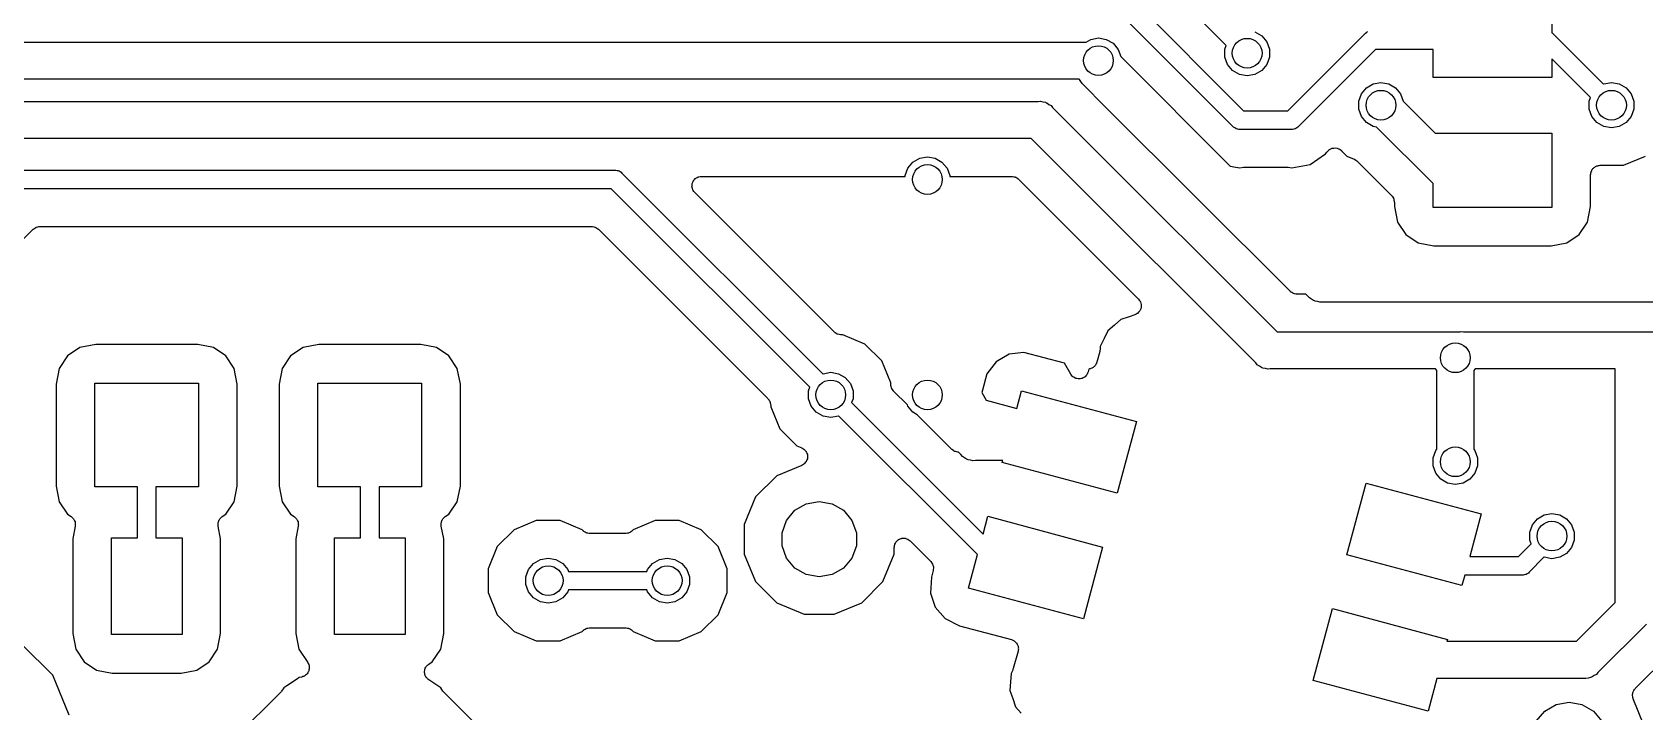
# Model space of a CAD drawing. Extents: x 61 to 194, y -153 to -61.
# Drawn here: x 142.96 to 164.65, y -129.67 to -120.52 of the extents above; entities that cross this region are included whole.
import ezdxf

# ---------------------------------------------------------------- set-up
doc = ezdxf.new("R2010")
doc.units = 0
doc.header["$MEASUREMENT"] = 0
doc.layers.add('BLACK', color=7, linetype='CONTINUOUS')

msp = doc.modelspace()

# ---------------------------------------------------------------- linework, layer by layer
at = {"layer": 'BLACK', "linetype": 'CONTINUOUS'}
for p, q in [((159.019, -120.696), (158.148, -119.825)), ((157.792, -120.115), (159.252, -121.575)), ((163.4, -120.125), (163.4, -120.524)), ((159.108, -121.785), (157.648, -120.325)), ((159.404, -120.514), (159.496, -120.567)), ((159.496, -120.567), (159.564, -120.648)), ((159.848, -121.575), (160.883, -120.54)), ((160.883, -120.54), (160.893, -120.528)), ((160.893, -120.528), (160.908, -120.519)), ((160.908, -120.519), (160.921, -120.51)), ((163.4, -120.524), (163.407, -120.528)), ((163.407, -120.528), (163.417, -120.54)), ((163.417, -120.54), (164.092, -121.216)), ((135.539, -120.65), (157.133, -120.65)), ((157.133, -120.65), (157.196, -120.614)), ((157.196, -120.614), (157.3, -120.595)), ((157.3, -120.595), (157.404, -120.614)), ((157.404, -120.614), (157.496, -120.667)), ((157.496, -120.667), (157.564, -120.748)), ((157.564, -120.748), (157.6, -120.846)), ((159, -120.747), (159.019, -120.696)), ((159, -120.853), (159, -120.747)), ((159.564, -120.648), (159.6, -120.747)), ((159.6, -120.747), (159.6, -120.853)), ((161.027, -120.75), (159.992, -121.785)), ((161.8, -120.75), (161.027, -120.75)), ((161.8, -121.125), (161.8, -120.75)), ((157.6, -120.846), (159.074, -122.32)), ((159.036, -120.952), (159, -120.853)), ((159.104, -121.033), (159.036, -120.952)), ((159.564, -120.952), (159.496, -121.033)), ((159.6, -120.853), (159.564, -120.952)), ((163.919, -121.396), (163.4, -120.877)), ((163.4, -120.877), (163.4, -121.125)), ((157.041, -121.15), (132.967, -121.15)), ((157.046, -121.154), (157.041, -121.15)), ((157.082, -121.206), (157.046, -121.154)), ((157.09, -121.215), (157.082, -121.206)), ((157.098, -121.226), (157.09, -121.215)), ((157.383, -121.511), (157.098, -121.226)), ((159.196, -121.086), (159.104, -121.033)), ((159.3, -121.105), (159.196, -121.086)), ((159.404, -121.086), (159.3, -121.105)), ((159.496, -121.033), (159.404, -121.086)), ((160.904, -121.267), (160.996, -121.214)), ((160.996, -121.214), (161.1, -121.195)), ((161.1, -121.195), (161.204, -121.214)), ((161.204, -121.214), (161.296, -121.267)), ((163.4, -121.125), (161.8, -121.125)), ((164.092, -121.216), (164.096, -121.214)), ((164.096, -121.214), (164.2, -121.195)), ((164.2, -121.195), (164.304, -121.214)), ((164.304, -121.214), (164.396, -121.267)), ((160.8, -121.447), (160.836, -121.348)), ((160.836, -121.348), (160.904, -121.267)), ((161.296, -121.267), (161.364, -121.348)), ((161.364, -121.348), (161.4, -121.446)), ((163.9, -121.447), (163.919, -121.396)), ((164.396, -121.267), (164.464, -121.348)), ((164.464, -121.348), (164.5, -121.447)), ((140.633, -121.45), (156.489, -121.45)), ((156.489, -121.45), (156.522, -121.447)), ((156.522, -121.447), (156.554, -121.456)), ((156.554, -121.456), (156.587, -121.461)), ((156.587, -121.461), (156.596, -121.467)), ((156.596, -121.467), (156.607, -121.47)), ((156.607, -121.47), (156.634, -121.489)), ((156.634, -121.489), (156.663, -121.506)), ((156.663, -121.506), (156.684, -121.531)), ((156.684, -121.531), (157.1, -121.947)), ((159.877, -124.005), (157.383, -121.511)), ((157.383, -121.511), (157.383, -121.511)), ((159.252, -121.575), (159.848, -121.575)), ((160.8, -121.553), (160.8, -121.447)), ((160.836, -121.652), (160.8, -121.553)), ((160.904, -121.733), (160.836, -121.652)), ((161.4, -121.446), (161.829, -121.875)), ((163.9, -121.553), (163.9, -121.447)), ((163.936, -121.652), (163.9, -121.553)), ((164.004, -121.733), (163.936, -121.652)), ((164.464, -121.652), (164.396, -121.733)), ((164.5, -121.553), (164.464, -121.652)), ((164.5, -121.447), (164.5, -121.553)), ((159.118, -121.797), (159.108, -121.785)), ((159.133, -121.806), (159.118, -121.797)), ((159.146, -121.815), (159.133, -121.806)), ((159.152, -121.816), (159.146, -121.815)), ((159.157, -121.819), (159.152, -121.816)), ((159.173, -121.822), (159.157, -121.819)), ((159.189, -121.826), (159.173, -121.822)), ((159.205, -121.825), (159.189, -121.826)), ((159.895, -121.825), (159.205, -121.825)), ((159.911, -121.826), (159.895, -121.825)), ((159.927, -121.822), (159.911, -121.826)), ((159.943, -121.819), (159.927, -121.822)), ((159.948, -121.816), (159.943, -121.819)), ((159.954, -121.815), (159.948, -121.816)), ((159.967, -121.806), (159.954, -121.815)), ((159.982, -121.797), (159.967, -121.806)), ((159.992, -121.785), (159.982, -121.797)), ((160.996, -121.786), (160.904, -121.733)), ((161.041, -121.794), (160.996, -121.786)), ((161.791, -122.544), (161.041, -121.794)), ((161.829, -121.875), (163.4, -121.875)), ((163.4, -121.875), (163.4, -122.875)), ((164.096, -121.786), (164.004, -121.733)), ((164.2, -121.805), (164.096, -121.786)), ((164.304, -121.786), (164.2, -121.805)), ((164.396, -121.733), (164.304, -121.786)), ((156.396, -121.95), (141.204, -121.95)), ((156.747, -122.3), (156.396, -121.95)), ((157.1, -121.947), (157.1, -121.947)), ((157.1, -121.947), (159.704, -124.55)), ((160.406, -122.097), (160.425, -122.089)), ((160.425, -122.089), (160.444, -122.079)), ((160.444, -122.079), (160.445, -122.079)), ((160.445, -122.079), (160.446, -122.079)), ((160.446, -122.079), (160.467, -122.077)), ((160.467, -122.077), (160.487, -122.075)), ((160.487, -122.075), (160.489, -122.075)), ((160.489, -122.075), (160.49, -122.075)), ((160.49, -122.075), (160.51, -122.08)), ((160.51, -122.08), (160.53, -122.085)), ((160.53, -122.085), (160.531, -122.086)), ((160.531, -122.086), (160.533, -122.086)), ((160.533, -122.086), (160.55, -122.098)), ((154.736, -122.348), (154.804, -122.267)), ((154.804, -122.267), (154.896, -122.214)), ((154.896, -122.214), (155, -122.195)), ((155, -122.195), (155.104, -122.214)), ((155.104, -122.214), (155.196, -122.267)), ((155.196, -122.267), (155.264, -122.348)), ((159.416, -124.969), (156.747, -122.3)), ((156.747, -122.3), (156.747, -122.3)), ((159.95, -122.335), (160.147, -122.296)), ((160.147, -122.296), (160.356, -122.156)), ((160.356, -122.156), (160.373, -122.131)), ((160.373, -122.131), (160.374, -122.13)), ((160.374, -122.13), (160.375, -122.128)), ((160.375, -122.128), (160.39, -122.114)), ((160.39, -122.114), (160.404, -122.099)), ((160.404, -122.099), (160.405, -122.098)), ((160.405, -122.098), (160.406, -122.097)), ((160.55, -122.098), (160.567, -122.11)), ((160.567, -122.11), (160.568, -122.111)), ((160.568, -122.111), (160.569, -122.112)), ((160.569, -122.112), (160.642, -122.185)), ((160.642, -122.185), (160.74, -122.225)), ((160.74, -122.225), (160.742, -122.227)), ((160.742, -122.227), (160.745, -122.228)), ((160.745, -122.228), (160.761, -122.239)), ((160.761, -122.239), (160.777, -122.249)), ((160.777, -122.249), (160.779, -122.251)), ((160.779, -122.251), (160.781, -122.253)), ((160.781, -122.253), (161.242, -122.714)), ((164.015, -122.314), (164.025, -122.31)), ((164.025, -122.31), (164.036, -122.31)), ((164.036, -122.31), (164.047, -122.308)), ((164.047, -122.308), (164.361, -122.308)), ((164.361, -122.308), (164.658, -122.185)), ((142.505, -122.375), (150.795, -122.375)), ((150.795, -122.375), (150.811, -122.374)), ((150.811, -122.374), (150.827, -122.378)), ((150.827, -122.378), (150.843, -122.381)), ((150.843, -122.381), (150.848, -122.384)), ((150.848, -122.384), (150.854, -122.385)), ((150.854, -122.385), (150.867, -122.394)), ((150.867, -122.394), (150.882, -122.403)), ((150.882, -122.403), (150.892, -122.415)), ((150.892, -122.415), (153.592, -125.116)), ((151.844, -122.537), (151.85, -122.521)), ((151.85, -122.521), (151.853, -122.517)), ((151.853, -122.517), (151.856, -122.512)), ((151.856, -122.512), (151.868, -122.5)), ((151.868, -122.5), (151.878, -122.488)), ((151.878, -122.488), (151.883, -122.485)), ((151.883, -122.485), (151.887, -122.481)), ((151.887, -122.481), (151.902, -122.474)), ((151.902, -122.474), (151.916, -122.466)), ((151.916, -122.466), (151.922, -122.465)), ((151.922, -122.465), (151.927, -122.462)), ((151.927, -122.462), (151.943, -122.461)), ((151.943, -122.461), (151.96, -122.458)), ((151.96, -122.458), (154.7, -122.458)), ((154.7, -122.447), (154.736, -122.348)), ((154.7, -122.458), (154.7, -122.447)), ((155.264, -122.348), (155.3, -122.447)), ((155.3, -122.447), (155.3, -122.458)), ((155.3, -122.458), (156.133, -122.458)), ((156.133, -122.458), (156.139, -122.459)), ((156.139, -122.459), (156.144, -122.458)), ((156.144, -122.458), (156.161, -122.463)), ((156.161, -122.463), (156.177, -122.466)), ((156.177, -122.466), (156.182, -122.468)), ((156.182, -122.468), (156.187, -122.47)), ((156.187, -122.47), (156.201, -122.479)), ((156.201, -122.479), (156.215, -122.488)), ((156.215, -122.488), (156.219, -122.492)), ((156.219, -122.492), (156.223, -122.495)), ((156.223, -122.495), (156.311, -122.583)), ((159.074, -122.32), (159.15, -122.335)), ((159.15, -122.335), (159.15, -122.335)), ((159.15, -122.335), (159.2, -122.345)), ((159.2, -122.345), (159.25, -122.335)), ((159.25, -122.335), (159.263, -122.335)), ((159.263, -122.335), (159.275, -122.333)), ((159.275, -122.333), (159.825, -122.333)), ((159.825, -122.333), (159.837, -122.335)), ((159.837, -122.335), (159.85, -122.335)), ((159.85, -122.335), (159.9, -122.345)), ((159.9, -122.345), (159.95, -122.335)), ((159.95, -122.335), (159.95, -122.335)), ((163.92, -122.435), (163.922, -122.424)), ((163.92, -122.862), (163.92, -122.435)), ((163.922, -122.413), (163.926, -122.403)), ((163.922, -122.424), (163.922, -122.413)), ((163.926, -122.403), (163.928, -122.392)), ((163.928, -122.392), (163.934, -122.382)), ((163.934, -122.382), (163.937, -122.371)), ((163.937, -122.371), (163.945, -122.363)), ((163.945, -122.363), (163.95, -122.353)), ((163.95, -122.353), (163.959, -122.346)), ((163.959, -122.346), (163.966, -122.338)), ((163.966, -122.338), (163.975, -122.332)), ((163.975, -122.332), (163.984, -122.325)), ((163.984, -122.325), (163.994, -122.321)), ((163.994, -122.321), (164.004, -122.316)), ((164.004, -122.316), (164.015, -122.314)), ((150.748, -122.625), (142.592, -122.625)), ((153.419, -125.296), (150.748, -122.625)), ((151.833, -122.596), (151.835, -122.58)), ((151.835, -122.601), (151.833, -122.596)), ((151.835, -122.563), (151.837, -122.558)), ((151.835, -122.58), (151.835, -122.563)), ((151.835, -122.607), (151.835, -122.601)), ((151.84, -122.623), (151.835, -122.607)), ((151.837, -122.552), (151.844, -122.537)), ((151.837, -122.558), (151.837, -122.552)), ((151.845, -122.639), (151.84, -122.623)), ((151.848, -122.643), (151.845, -122.639)), ((151.85, -122.648), (151.848, -122.643)), ((151.86, -122.661), (151.85, -122.648)), ((151.87, -122.675), (151.86, -122.661)), ((153.75, -124.555), (151.87, -122.675)), ((156.311, -122.583), (156.311, -122.583)), ((156.311, -122.583), (157.839, -124.111)), ((161.242, -122.714), (161.246, -122.719)), ((161.246, -122.719), (161.25, -122.723)), ((161.25, -122.723), (161.258, -122.737)), ((161.258, -122.737), (161.268, -122.75)), ((161.8, -122.555), (161.791, -122.544)), ((161.8, -122.875), (161.8, -122.555)), ((161.268, -122.75), (161.269, -122.756)), ((161.269, -122.756), (161.272, -122.761)), ((161.272, -122.761), (161.275, -122.777)), ((161.275, -122.777), (161.279, -122.793)), ((161.279, -122.793), (161.279, -122.799)), ((161.279, -122.799), (161.28, -122.804)), ((161.28, -122.804), (161.28, -122.862)), ((161.28, -122.862), (161.321, -123.073)), ((163.4, -122.875), (161.8, -122.875)), ((163.879, -123.073), (163.92, -122.862)), ((142.758, -123.385), (142.972, -123.17)), ((142.972, -123.17), (142.977, -123.167)), ((142.977, -123.167), (142.981, -123.163)), ((142.981, -123.163), (142.995, -123.154)), ((142.995, -123.154), (143.009, -123.145)), ((143.009, -123.145), (143.014, -123.143)), ((143.014, -123.143), (143.019, -123.141)), ((143.019, -123.141), (143.035, -123.138)), ((143.035, -123.138), (143.051, -123.133)), ((143.051, -123.133), (143.057, -123.134)), ((143.057, -123.134), (143.062, -123.133)), ((143.062, -123.133), (150.485, -123.133)), ((150.485, -123.133), (150.491, -123.134)), ((150.491, -123.134), (150.496, -123.133)), ((150.496, -123.133), (150.512, -123.138)), ((150.512, -123.138), (150.529, -123.141)), ((150.529, -123.141), (150.533, -123.143)), ((150.533, -123.143), (150.539, -123.145)), ((150.539, -123.145), (150.552, -123.154)), ((150.552, -123.154), (150.567, -123.163)), ((150.567, -123.163), (150.57, -123.167)), ((150.57, -123.167), (150.575, -123.17)), ((150.575, -123.17), (152.855, -125.45)), ((161.321, -123.073), (161.434, -123.241)), ((163.766, -123.241), (163.879, -123.073)), ((161.434, -123.241), (161.602, -123.354)), ((161.602, -123.354), (161.813, -123.395)), ((161.813, -123.395), (163.387, -123.395)), ((163.387, -123.395), (163.598, -123.354)), ((163.598, -123.354), (163.766, -123.241)), ((159.881, -124.008), (159.877, -124.005)), ((159.885, -124.012), (159.881, -124.008)), ((159.899, -124.021), (159.885, -124.012)), ((159.913, -124.03), (159.899, -124.021)), ((159.918, -124.032), (159.913, -124.03)), ((159.923, -124.034), (159.918, -124.032)), ((159.939, -124.037), (159.923, -124.034)), ((159.956, -124.042), (159.939, -124.037)), ((159.961, -124.041), (159.956, -124.042)), ((159.967, -124.042), (159.961, -124.041)), ((160.088, -124.042), (159.967, -124.042)), ((160.116, -124.069), (160.088, -124.042)), ((157.839, -124.111), (157.849, -124.126)), ((157.849, -124.126), (157.861, -124.14)), ((157.865, -124.25), (157.858, -124.267)), ((157.861, -124.14), (157.862, -124.144)), ((157.862, -124.144), (157.865, -124.147)), ((157.865, -124.147), (157.869, -124.165)), ((157.872, -124.234), (157.865, -124.25)), ((157.869, -124.165), (157.875, -124.181)), ((157.873, -124.23), (157.872, -124.234)), ((157.874, -124.225), (157.873, -124.23)), ((157.876, -124.19), (157.874, -124.208)), ((157.874, -124.208), (157.874, -124.225)), ((157.875, -124.181), (157.875, -124.186)), ((157.875, -124.186), (157.876, -124.19)), ((160.137, -124.094), (160.116, -124.069)), ((160.166, -124.111), (160.137, -124.094)), ((160.193, -124.13), (160.166, -124.111)), ((160.204, -124.133), (160.193, -124.13)), ((160.213, -124.139), (160.204, -124.133)), ((160.246, -124.144), (160.213, -124.139)), ((160.278, -124.153), (160.246, -124.144)), ((160.311, -124.15), (160.278, -124.153)), ((172.389, -124.15), (160.311, -124.15)), ((157.516, -124.462), (157.428, -124.538)), ((157.603, -124.385), (157.516, -124.461)), ((157.516, -124.461), (157.516, -124.461)), ((157.516, -124.461), (157.516, -124.462)), ((157.713, -124.348), (157.603, -124.385)), ((157.714, -124.348), (157.713, -124.348)), ((157.713, -124.348), (157.713, -124.348)), ((157.791, -124.321), (157.714, -124.348)), ((157.806, -124.313), (157.791, -124.321)), ((157.822, -124.305), (157.806, -124.313)), ((157.825, -124.302), (157.822, -124.305)), ((157.829, -124.3), (157.825, -124.302)), ((157.841, -124.286), (157.829, -124.3)), ((157.853, -124.274), (157.841, -124.286)), ((157.855, -124.27), (157.853, -124.274)), ((157.858, -124.267), (157.855, -124.27)), ((153.755, -124.558), (153.75, -124.555)), ((153.758, -124.562), (153.755, -124.558)), ((153.773, -124.571), (153.758, -124.562)), ((153.786, -124.58), (153.773, -124.571)), ((153.792, -124.582), (153.786, -124.58)), ((153.796, -124.584), (153.792, -124.582)), ((153.813, -124.587), (153.796, -124.584)), ((153.829, -124.592), (153.813, -124.587)), ((153.834, -124.591), (153.829, -124.592)), ((153.84, -124.592), (153.834, -124.591)), ((153.861, -124.592), (153.84, -124.592)), ((154.158, -124.715), (153.861, -124.592)), ((157.377, -124.642), (157.348, -124.701)), ((157.378, -124.641), (157.377, -124.642)), ((157.377, -124.642), (157.377, -124.642)), ((157.428, -124.538), (157.378, -124.641)), ((159.704, -124.55), (162.167, -124.55)), ((162.167, -124.55), (162.178, -124.547)), ((162.178, -124.547), (162.211, -124.55)), ((162.211, -124.55), (172.189, -124.55)), ((143.435, -124.875), (143.323, -125.043)), ((143.603, -124.763), (143.435, -124.875)), ((143.814, -124.721), (143.603, -124.763)), ((145.186, -124.721), (143.814, -124.721)), ((145.397, -124.763), (145.186, -124.721)), ((145.565, -124.875), (145.397, -124.763)), ((145.677, -125.043), (145.565, -124.875)), ((146.435, -124.875), (146.323, -125.043)), ((146.603, -124.763), (146.435, -124.875)), ((146.814, -124.721), (146.603, -124.763)), ((148.186, -124.721), (146.814, -124.721)), ((148.397, -124.763), (148.186, -124.721)), ((148.565, -124.875), (148.397, -124.763)), ((148.677, -125.043), (148.565, -124.875)), ((154.385, -124.942), (154.158, -124.715)), ((156.098, -124.853), (155.923, -124.954)), ((156.299, -124.827), (156.098, -124.853)), ((156.842, -124.972), (156.299, -124.827)), ((157.318, -124.817), (157.28, -124.959)), ((157.32, -124.804), (157.318, -124.817)), ((157.323, -124.791), (157.32, -124.804)), ((157.325, -124.748), (157.323, -124.791)), ((157.347, -124.704), (157.325, -124.748)), ((157.348, -124.701), (157.347, -124.704)), ((143.323, -125.043), (143.281, -125.254)), ((145.719, -125.254), (145.677, -125.043)), ((146.323, -125.043), (146.281, -125.254)), ((148.719, -125.254), (148.677, -125.043)), ((153.592, -125.116), (153.596, -125.114)), ((153.596, -125.114), (153.7, -125.095)), ((153.7, -125.095), (153.804, -125.114)), ((153.804, -125.114), (153.896, -125.167)), ((154.508, -125.239), (154.385, -124.942)), ((155.8, -125.115), (155.742, -125.334)), ((155.923, -124.954), (155.8, -125.115)), ((156.928, -125.121), (156.842, -124.972)), ((156.939, -125.134), (156.928, -125.121)), ((157.142, -125.131), (157.131, -125.142)), ((157.145, -125.126), (157.142, -125.131)), ((157.148, -125.121), (157.145, -125.126)), ((157.154, -125.106), (157.148, -125.121)), ((157.161, -125.091), (157.154, -125.106)), ((157.172, -125.051), (157.161, -125.091)), ((157.179, -125.049), (157.172, -125.051)), ((157.189, -125.048), (157.179, -125.049)), ((157.2, -125.043), (157.189, -125.048)), ((157.211, -125.04), (157.2, -125.043)), ((157.22, -125.034), (157.211, -125.04)), ((157.23, -125.03), (157.22, -125.034)), ((157.238, -125.022), (157.23, -125.03)), ((157.247, -125.015), (157.238, -125.022)), ((157.253, -125.006), (157.247, -125.015)), ((157.261, -124.999), (157.253, -125.006)), ((157.266, -124.988), (157.261, -124.999)), ((157.272, -124.979), (157.266, -124.988)), ((157.275, -124.969), (157.272, -124.979)), ((157.28, -124.959), (157.275, -124.969)), ((159.437, -124.994), (159.416, -124.969)), ((159.466, -125.011), (159.437, -124.994)), ((159.493, -125.03), (159.466, -125.011)), ((159.504, -125.033), (159.493, -125.03)), ((159.513, -125.039), (159.504, -125.033)), ((159.546, -125.044), (159.513, -125.039)), ((159.578, -125.053), (159.546, -125.044)), ((159.611, -125.05), (159.578, -125.053)), ((161.835, -125.05), (159.611, -125.05)), ((161.836, -125.052), (161.835, -125.05)), ((161.85, -125.069), (161.836, -125.052)), ((161.85, -126.131), (161.85, -125.069)), ((162.364, -125.052), (162.35, -125.069)), ((162.35, -125.069), (162.35, -126.131)), ((162.365, -125.05), (162.364, -125.052)), ((164.25, -125.05), (162.365, -125.05)), ((164.25, -128.196), (164.25, -125.05)), ((143.281, -125.254), (143.281, -126.626)), ((143.802, -126.638), (143.802, -125.241)), ((143.802, -125.241), (145.198, -125.241)), ((145.198, -125.241), (145.198, -126.638)), ((145.719, -126.626), (145.719, -125.254)), ((146.281, -125.254), (146.281, -126.626)), ((146.802, -126.638), (146.802, -125.241)), ((146.802, -125.241), (148.198, -125.241)), ((148.198, -125.241), (148.198, -126.638)), ((148.719, -126.626), (148.719, -125.254)), ((153.4, -125.347), (153.419, -125.296)), ((153.4, -125.453), (153.4, -125.347)), ((153.896, -125.167), (153.964, -125.248)), ((153.964, -125.248), (154, -125.347)), ((154, -125.347), (154, -125.453)), ((154.508, -125.26), (154.508, -125.239)), ((154.509, -125.266), (154.508, -125.26)), ((154.508, -125.271), (154.509, -125.266)), ((154.513, -125.287), (154.508, -125.271)), ((154.516, -125.304), (154.513, -125.287)), ((154.518, -125.308), (154.516, -125.304)), ((154.52, -125.314), (154.518, -125.308)), ((154.529, -125.327), (154.52, -125.314)), ((154.538, -125.342), (154.529, -125.327)), ((154.542, -125.345), (154.538, -125.342)), ((154.545, -125.35), (154.542, -125.345)), ((155.742, -125.334), (155.732, -125.368)), ((156.201, -125.581), (156.265, -125.344)), ((156.265, -125.344), (157.81, -125.758)), ((156.948, -125.148), (156.939, -125.134)), ((156.953, -125.151), (156.948, -125.148)), ((156.957, -125.155), (156.953, -125.151)), ((156.971, -125.163), (156.957, -125.155)), ((156.985, -125.173), (156.971, -125.163)), ((156.99, -125.174), (156.985, -125.173)), ((156.995, -125.177), (156.99, -125.174)), ((157.011, -125.18), (156.995, -125.177)), ((157.027, -125.184), (157.011, -125.18)), ((157.033, -125.184), (157.027, -125.184)), ((157.038, -125.185), (157.033, -125.184)), ((157.055, -125.182), (157.038, -125.185)), ((157.071, -125.18), (157.055, -125.182)), ((157.076, -125.178), (157.071, -125.18)), ((157.082, -125.177), (157.076, -125.178)), ((157.096, -125.169), (157.082, -125.177)), ((157.111, -125.162), (157.096, -125.169)), ((157.115, -125.158), (157.111, -125.162)), ((157.12, -125.155), (157.115, -125.158)), ((157.131, -125.142), (157.12, -125.155)), ((152.855, -125.45), (152.858, -125.455)), ((152.858, -125.455), (152.862, -125.458)), ((152.862, -125.458), (152.871, -125.473)), ((152.871, -125.473), (152.88, -125.486)), ((152.88, -125.486), (152.882, -125.492)), ((152.882, -125.492), (152.884, -125.496)), ((152.884, -125.496), (152.887, -125.513)), ((152.887, -125.513), (152.892, -125.529)), ((152.892, -125.529), (152.891, -125.534)), ((152.891, -125.534), (152.892, -125.54)), ((152.892, -125.54), (152.892, -125.561)), ((152.892, -125.561), (153.015, -125.858)), ((153.436, -125.552), (153.4, -125.453)), ((153.504, -125.633), (153.436, -125.552)), ((154, -125.453), (153.981, -125.504)), ((153.981, -125.504), (155.748, -127.272)), ((154.73, -125.535), (154.545, -125.35)), ((154.736, -125.552), (154.73, -125.535)), ((154.804, -125.633), (154.736, -125.552)), ((155.732, -125.368), (155.792, -125.472)), ((155.792, -125.472), (156.201, -125.581)), ((153.596, -125.686), (153.504, -125.633)), ((153.7, -125.705), (153.596, -125.686)), ((153.804, -125.686), (153.7, -125.705)), ((153.808, -125.684), (153.804, -125.686)), ((155.674, -127.55), (153.808, -125.684)), ((154.862, -125.667), (154.804, -125.633)), ((155.33, -126.135), (154.862, -125.667)), ((157.81, -125.758), (157.552, -126.724)), ((153.015, -125.858), (153.242, -126.085)), ((153.242, -126.085), (153.311, -126.113)), ((153.311, -126.113), (153.325, -126.122)), ((153.325, -126.122), (153.339, -126.13)), ((153.339, -126.13), (153.343, -126.134)), ((153.343, -126.134), (153.348, -126.137)), ((153.348, -126.137), (153.358, -126.15)), ((153.358, -126.15), (153.369, -126.162)), ((153.369, -126.162), (153.371, -126.168)), ((153.371, -126.168), (153.375, -126.172)), ((153.375, -126.172), (153.38, -126.188)), ((153.38, -126.188), (153.386, -126.203)), ((153.386, -126.203), (153.386, -126.209)), ((153.386, -126.209), (153.388, -126.214)), ((153.388, -126.214), (153.387, -126.231)), ((155.35, -126.149), (155.33, -126.135)), ((155.366, -126.16), (155.35, -126.149)), ((155.378, -126.163), (155.366, -126.16)), ((155.366, -126.16), (155.366, -126.16)), ((155.366, -126.16), (155.366, -126.16)), ((155.409, -126.171), (155.378, -126.163)), ((155.417, -126.171), (155.409, -126.171)), ((155.409, -126.171), (155.409, -126.171)), ((155.449, -126.203), (155.417, -126.171)), ((155.47, -126.228), (155.449, -126.203)), ((161.8, -126.247), (161.836, -126.148)), ((161.836, -126.148), (161.85, -126.131)), ((162.35, -126.131), (162.364, -126.148)), ((162.364, -126.148), (162.4, -126.247)), ((153.311, -126.348), (152.974, -126.488)), ((153.325, -126.339), (153.311, -126.348)), ((153.339, -126.331), (153.325, -126.339)), ((153.343, -126.327), (153.339, -126.331)), ((153.348, -126.324), (153.343, -126.327)), ((153.358, -126.311), (153.348, -126.324)), ((153.369, -126.299), (153.358, -126.311)), ((153.371, -126.294), (153.369, -126.299)), ((153.375, -126.289), (153.371, -126.294)), ((153.38, -126.273), (153.375, -126.289)), ((153.386, -126.258), (153.38, -126.273)), ((153.388, -126.247), (153.386, -126.253)), ((153.386, -126.253), (153.386, -126.258)), ((153.387, -126.231), (153.388, -126.247)), ((155.499, -126.245), (155.47, -126.228)), ((155.526, -126.264), (155.499, -126.245)), ((155.537, -126.267), (155.526, -126.264)), ((155.547, -126.272), (155.537, -126.267)), ((155.579, -126.278), (155.547, -126.272)), ((155.612, -126.287), (155.579, -126.278)), ((155.645, -126.284), (155.612, -126.287)), ((156.013, -126.284), (155.645, -126.284)), ((156.006, -126.31), (156.013, -126.284)), ((157.552, -126.724), (156.006, -126.31)), ((161.8, -126.353), (161.8, -126.247)), ((161.836, -126.452), (161.8, -126.353)), ((162.4, -126.353), (162.364, -126.452)), ((162.4, -126.247), (162.4, -126.353)), ((143.281, -126.626), (143.323, -126.837)), ((144.375, -126.638), (143.802, -126.638)), ((144.375, -127.325), (144.375, -126.638)), ((145.198, -126.638), (144.625, -126.638)), ((144.625, -126.638), (144.625, -127.325)), ((145.677, -126.837), (145.719, -126.626)), ((146.281, -126.626), (146.323, -126.837)), ((147.375, -126.638), (146.802, -126.638)), ((147.375, -127.325), (147.375, -126.638)), ((148.198, -126.638), (147.625, -126.638)), ((147.625, -126.638), (147.625, -127.325)), ((148.677, -126.837), (148.719, -126.626)), ((152.974, -126.488), (152.69, -126.771)), ((160.643, -127.552), (160.901, -126.586)), ((160.901, -126.586), (162.447, -127)), ((161.904, -126.533), (161.836, -126.452)), ((161.996, -126.586), (161.904, -126.533)), ((162.1, -126.605), (161.996, -126.586)), ((162.204, -126.586), (162.1, -126.605)), ((162.296, -126.533), (162.204, -126.586)), ((162.364, -126.452), (162.296, -126.533)), ((143.323, -126.837), (143.435, -127.005)), ((145.565, -127.005), (145.677, -126.837)), ((146.323, -126.837), (146.435, -127.005)), ((148.565, -127.005), (148.677, -126.837)), ((152.69, -126.771), (152.537, -127.142)), ((153.219, -126.953), (153.371, -126.865)), ((153.371, -126.865), (153.545, -126.834)), ((153.545, -126.834), (153.719, -126.865)), ((153.719, -126.865), (153.871, -126.953)), ((143.435, -127.005), (143.484, -127.038)), ((143.484, -127.038), (143.49, -127.043)), ((143.49, -127.043), (143.497, -127.048)), ((143.497, -127.048), (143.506, -127.058)), ((143.506, -127.058), (143.516, -127.068)), ((143.516, -127.068), (143.52, -127.076)), ((143.52, -127.076), (143.525, -127.082)), ((143.525, -127.082), (143.53, -127.095)), ((145.47, -127.095), (145.475, -127.082)), ((145.475, -127.082), (145.48, -127.076)), ((145.48, -127.076), (145.484, -127.068)), ((145.484, -127.068), (145.494, -127.058)), ((145.494, -127.058), (145.503, -127.048)), ((145.503, -127.048), (145.51, -127.043)), ((145.51, -127.043), (145.516, -127.038)), ((145.516, -127.038), (145.565, -127.005)), ((146.435, -127.005), (146.484, -127.038)), ((146.484, -127.038), (146.49, -127.043)), ((146.49, -127.043), (146.497, -127.048)), ((146.497, -127.048), (146.506, -127.058)), ((146.506, -127.058), (146.516, -127.068)), ((146.516, -127.068), (146.52, -127.076)), ((146.52, -127.076), (146.525, -127.082)), ((146.525, -127.082), (146.53, -127.095)), ((148.47, -127.095), (148.475, -127.082)), ((148.475, -127.082), (148.48, -127.076)), ((148.48, -127.076), (148.484, -127.068)), ((148.484, -127.068), (148.494, -127.058)), ((148.494, -127.058), (148.503, -127.048)), ((148.503, -127.048), (148.51, -127.043)), ((148.51, -127.043), (148.516, -127.038)), ((148.516, -127.038), (148.565, -127.005)), ((153.105, -127.088), (153.219, -126.953)), ((153.871, -126.953), (153.985, -127.088)), ((155.748, -127.272), (155.812, -127.034)), ((155.812, -127.034), (157.357, -127.448)), ((162.447, -127), (162.293, -127.575)), ((163.136, -127.148), (163.204, -127.067)), ((163.204, -127.067), (163.296, -127.014)), ((163.296, -127.014), (163.4, -126.995)), ((163.4, -126.995), (163.504, -127.014)), ((163.504, -127.014), (163.596, -127.067)), ((163.596, -127.067), (163.664, -127.148)), ((143.538, -127.168), (143.505, -127.338)), ((143.53, -127.095), (143.536, -127.108)), ((143.536, -127.108), (143.537, -127.116)), ((143.537, -127.116), (143.539, -127.124)), ((143.54, -127.151), (143.538, -127.16)), ((143.538, -127.16), (143.538, -127.168)), ((143.539, -127.124), (143.539, -127.138)), ((143.539, -127.138), (143.54, -127.151)), ((145.46, -127.151), (145.461, -127.138)), ((145.462, -127.16), (145.46, -127.151)), ((145.461, -127.124), (145.463, -127.116)), ((145.461, -127.138), (145.461, -127.124)), ((145.462, -127.168), (145.462, -127.16)), ((145.495, -127.338), (145.462, -127.168)), ((145.463, -127.116), (145.464, -127.108)), ((145.464, -127.108), (145.47, -127.095)), ((146.538, -127.168), (146.505, -127.338)), ((146.53, -127.095), (146.536, -127.108)), ((146.536, -127.108), (146.537, -127.116)), ((146.537, -127.116), (146.539, -127.124)), ((146.54, -127.151), (146.538, -127.16)), ((146.538, -127.16), (146.538, -127.168)), ((146.539, -127.124), (146.539, -127.138)), ((146.539, -127.138), (146.54, -127.151)), ((148.46, -127.151), (148.461, -127.138)), ((148.462, -127.16), (148.46, -127.151)), ((148.461, -127.124), (148.463, -127.116)), ((148.461, -127.138), (148.461, -127.124)), ((148.462, -127.168), (148.462, -127.16)), ((148.495, -127.338), (148.462, -127.168)), ((148.463, -127.116), (148.464, -127.108)), ((148.464, -127.108), (148.47, -127.095)), ((149.442, -127.215), (149.215, -127.442)), ((149.739, -127.092), (149.442, -127.215)), ((150.061, -127.092), (149.739, -127.092)), ((150.358, -127.215), (150.061, -127.092)), ((150.372, -127.23), (150.358, -127.215)), ((150.377, -127.233), (150.372, -127.23)), ((150.381, -127.237), (150.377, -127.233)), ((150.395, -127.246), (150.381, -127.237)), ((150.409, -127.255), (150.395, -127.246)), ((150.414, -127.257), (150.409, -127.255)), ((150.419, -127.259), (150.414, -127.257)), ((150.435, -127.262), (150.419, -127.259)), ((150.451, -127.267), (150.435, -127.262)), ((150.457, -127.266), (150.451, -127.267)), ((150.462, -127.267), (150.457, -127.266)), ((150.938, -127.267), (150.462, -127.267)), ((150.943, -127.266), (150.938, -127.267)), ((150.949, -127.267), (150.943, -127.266)), ((150.965, -127.262), (150.949, -127.267)), ((150.981, -127.259), (150.965, -127.262)), ((150.986, -127.257), (150.981, -127.259)), ((150.991, -127.255), (150.986, -127.257)), ((151.005, -127.246), (150.991, -127.255)), ((151.019, -127.237), (151.005, -127.246)), ((151.023, -127.233), (151.019, -127.237)), ((151.028, -127.23), (151.023, -127.233)), ((151.042, -127.215), (151.028, -127.23)), ((151.339, -127.092), (151.042, -127.215)), ((151.661, -127.092), (151.339, -127.092)), ((151.958, -127.215), (151.661, -127.092)), ((152.185, -127.442), (151.958, -127.215)), ((152.537, -127.142), (152.537, -127.543)), ((153.045, -127.254), (153.105, -127.088)), ((153.045, -127.43), (153.045, -127.254)), ((153.985, -127.088), (154.045, -127.254)), ((154.045, -127.254), (154.045, -127.43)), ((163.1, -127.247), (163.136, -127.148)), ((163.1, -127.353), (163.1, -127.247)), ((163.664, -127.148), (163.7, -127.247)), ((163.7, -127.247), (163.7, -127.353)), ((143.505, -127.338), (143.505, -128.612)), ((144.025, -128.625), (144.025, -127.325)), ((144.025, -127.325), (144.375, -127.325)), ((144.625, -127.325), (144.975, -127.325)), ((144.975, -127.325), (144.975, -128.625)), ((145.495, -128.612), (145.495, -127.338)), ((146.505, -127.338), (146.505, -128.612)), ((147.025, -128.625), (147.025, -127.325)), ((147.025, -127.325), (147.375, -127.325)), ((147.625, -127.325), (147.975, -127.325)), ((147.975, -127.325), (147.975, -128.625)), ((148.495, -128.612), (148.495, -127.338)), ((149.215, -127.442), (149.092, -127.739)), ((152.308, -127.739), (152.185, -127.442)), ((153.105, -127.596), (153.045, -127.43)), ((154.045, -127.43), (153.985, -127.596)), ((154.553, -127.455), (154.556, -127.438)), ((154.553, -127.543), (154.553, -127.455)), ((154.556, -127.438), (154.557, -127.422)), ((154.557, -127.422), (154.56, -127.417)), ((154.56, -127.417), (154.561, -127.411)), ((154.561, -127.411), (154.569, -127.397)), ((154.569, -127.397), (154.576, -127.382)), ((154.576, -127.382), (154.58, -127.378)), ((154.58, -127.378), (154.583, -127.373)), ((154.583, -127.373), (154.595, -127.362)), ((154.595, -127.362), (154.607, -127.351)), ((154.607, -127.351), (154.612, -127.348)), ((154.612, -127.348), (154.616, -127.345)), ((154.616, -127.345), (154.632, -127.339)), ((154.632, -127.339), (154.647, -127.332)), ((154.647, -127.332), (154.653, -127.332)), ((154.653, -127.332), (154.658, -127.33)), ((154.658, -127.33), (154.674, -127.33)), ((154.674, -127.33), (154.691, -127.328)), ((154.691, -127.328), (154.696, -127.33)), ((154.696, -127.33), (154.702, -127.33)), ((154.702, -127.33), (154.718, -127.335)), ((154.718, -127.335), (154.734, -127.34)), ((154.734, -127.34), (154.738, -127.343)), ((154.738, -127.343), (154.743, -127.345)), ((154.743, -127.345), (154.756, -127.355)), ((154.756, -127.355), (154.77, -127.365)), ((154.77, -127.365), (155.045, -127.64)), ((157.357, -127.448), (157.099, -128.414)), ((162.948, -127.575), (163.119, -127.404)), ((163.119, -127.404), (163.1, -127.353)), ((163.664, -127.452), (163.596, -127.533)), ((163.7, -127.353), (163.664, -127.452)), ((149.636, -127.748), (149.704, -127.667)), ((149.704, -127.667), (149.796, -127.614)), ((149.796, -127.614), (149.9, -127.595)), ((149.9, -127.595), (150.004, -127.614)), ((150.004, -127.614), (150.096, -127.667)), ((150.096, -127.667), (150.164, -127.748)), ((151.236, -127.748), (151.304, -127.667)), ((151.304, -127.667), (151.396, -127.614)), ((151.396, -127.614), (151.5, -127.595)), ((151.5, -127.595), (151.604, -127.614)), ((151.604, -127.614), (151.696, -127.667)), ((151.696, -127.667), (151.764, -127.748)), ((152.537, -127.543), (152.69, -127.913)), ((153.219, -127.731), (153.105, -127.596)), ((153.371, -127.819), (153.219, -127.731)), ((153.871, -127.731), (153.719, -127.819)), ((153.985, -127.596), (153.871, -127.731)), ((154.399, -127.913), (154.553, -127.543)), ((155.045, -127.64), (155.07, -127.676)), ((155.07, -127.676), (155.08, -127.713)), ((155.082, -127.719), (155.078, -127.763)), ((155.08, -127.713), (155.082, -127.719)), ((155.553, -128), (155.674, -127.55)), ((162.188, -127.966), (160.643, -127.552)), ((162.293, -127.575), (162.948, -127.575)), ((163.292, -127.584), (163.092, -127.785)), ((163.296, -127.586), (163.292, -127.584)), ((163.4, -127.605), (163.296, -127.586)), ((163.504, -127.586), (163.4, -127.605)), ((163.596, -127.533), (163.504, -127.586)), ((149.092, -127.739), (149.092, -128.061)), ((149.6, -127.847), (149.636, -127.748)), ((149.6, -127.953), (149.6, -127.847)), ((150.164, -127.748), (150.174, -127.775)), ((150.174, -127.775), (151.226, -127.775)), ((151.226, -127.775), (151.236, -127.748)), ((151.764, -127.748), (151.8, -127.847)), ((151.8, -127.847), (151.8, -127.953)), ((152.308, -128.061), (152.308, -127.739)), ((152.69, -127.913), (152.974, -128.197)), ((153.545, -127.85), (153.371, -127.819)), ((153.719, -127.819), (153.545, -127.85)), ((154.116, -128.197), (154.399, -127.913)), ((155.054, -127.853), (155.04, -128.068)), ((155.078, -127.763), (155.054, -127.853)), ((162.226, -127.825), (162.188, -127.966)), ((162.995, -127.825), (162.226, -127.825)), ((163.011, -127.826), (162.995, -127.825)), ((163.027, -127.822), (163.011, -127.826)), ((163.043, -127.819), (163.027, -127.822)), ((163.048, -127.816), (163.043, -127.819)), ((163.054, -127.815), (163.048, -127.816)), ((163.067, -127.806), (163.054, -127.815)), ((163.082, -127.797), (163.067, -127.806)), ((163.092, -127.785), (163.082, -127.797)), ((149.092, -128.061), (149.215, -128.358)), ((149.636, -128.052), (149.6, -127.953)), ((149.704, -128.133), (149.636, -128.052)), ((149.796, -128.186), (149.704, -128.133)), ((150.096, -128.133), (150.004, -128.186)), ((150.164, -128.052), (150.096, -128.133)), ((150.174, -128.025), (150.164, -128.052)), ((151.226, -128.025), (150.174, -128.025)), ((151.236, -128.052), (151.226, -128.025)), ((151.304, -128.133), (151.236, -128.052)), ((151.396, -128.186), (151.304, -128.133)), ((151.696, -128.133), (151.604, -128.186)), ((151.764, -128.052), (151.696, -128.133)), ((151.8, -127.953), (151.764, -128.052)), ((152.185, -128.358), (152.308, -128.061)), ((155.04, -128.068), (155.105, -128.259)), ((157.099, -128.414), (155.553, -128)), ((149.215, -128.358), (149.442, -128.585)), ((149.9, -128.205), (149.796, -128.186)), ((150.004, -128.186), (149.9, -128.205)), ((151.5, -128.205), (151.396, -128.186)), ((151.604, -128.186), (151.5, -128.205)), ((151.958, -128.585), (152.185, -128.358)), ((152.974, -128.197), (153.344, -128.35)), ((153.344, -128.35), (153.745, -128.35)), ((153.745, -128.35), (154.116, -128.197)), ((155.105, -128.259), (155.238, -128.411)), ((160.19, -129.242), (160.448, -128.276)), ((160.448, -128.276), (161.994, -128.69)), ((163.73, -128.716), (164.25, -128.196)), ((149.442, -128.585), (149.739, -128.708)), ((150.061, -128.708), (150.358, -128.585)), ((150.358, -128.585), (150.372, -128.57)), ((150.372, -128.57), (150.377, -128.567)), ((150.377, -128.567), (150.381, -128.563)), ((150.381, -128.563), (150.395, -128.554)), ((150.395, -128.554), (150.409, -128.545)), ((150.409, -128.545), (150.414, -128.543)), ((150.414, -128.543), (150.419, -128.541)), ((150.419, -128.541), (150.435, -128.538)), ((150.435, -128.538), (150.451, -128.533)), ((150.451, -128.533), (150.457, -128.534)), ((150.457, -128.534), (150.462, -128.533)), ((150.462, -128.533), (150.938, -128.533)), ((150.938, -128.533), (150.943, -128.534)), ((150.943, -128.534), (150.949, -128.533)), ((150.949, -128.533), (150.965, -128.538)), ((150.965, -128.538), (150.981, -128.541)), ((150.981, -128.541), (150.986, -128.543)), ((150.986, -128.543), (150.991, -128.545)), ((150.991, -128.545), (151.005, -128.554)), ((151.005, -128.554), (151.019, -128.563)), ((151.019, -128.563), (151.023, -128.567)), ((151.023, -128.567), (151.028, -128.57)), ((151.028, -128.57), (151.042, -128.585)), ((151.042, -128.585), (151.339, -128.708)), ((151.661, -128.708), (151.958, -128.585)), ((155.238, -128.411), (155.431, -128.506)), ((155.431, -128.506), (156.129, -128.693)), ((164.669, -128.484), (164.018, -129.135)), ((143.236, -129.174), (142.826, -128.764)), ((143.505, -128.612), (143.546, -128.823)), ((144.975, -128.625), (144.025, -128.625)), ((145.454, -128.823), (145.495, -128.612)), ((146.505, -128.612), (146.546, -128.823)), ((147.975, -128.625), (147.025, -128.625)), ((148.454, -128.823), (148.495, -128.612)), ((149.739, -128.708), (150.061, -128.708)), ((151.339, -128.708), (151.661, -128.708)), ((156.129, -128.693), (156.139, -128.698)), ((156.139, -128.698), (156.15, -128.701)), ((156.15, -128.701), (156.159, -128.707)), ((156.159, -128.707), (156.169, -128.712)), ((156.169, -128.712), (156.177, -128.72)), ((156.177, -128.72), (156.186, -128.726)), ((156.186, -128.726), (156.193, -128.735)), ((156.193, -128.735), (156.2, -128.743)), ((156.2, -128.743), (156.205, -128.753)), ((156.205, -128.753), (156.211, -128.763)), ((156.211, -128.763), (156.214, -128.773)), ((156.214, -128.773), (156.219, -128.783)), ((156.219, -128.783), (156.22, -128.794)), ((156.22, -128.794), (156.223, -128.805)), ((156.223, -128.805), (156.222, -128.816)), ((156.222, -128.816), (156.223, -128.827)), ((161.994, -128.69), (161.987, -128.716)), ((161.987, -128.716), (163.73, -128.716)), ((143.546, -128.823), (143.659, -128.991)), ((143.659, -128.991), (143.827, -129.104)), ((145.173, -129.104), (145.341, -128.991)), ((145.341, -128.991), (145.454, -128.823)), ((146.546, -128.823), (146.666, -129.002)), ((146.666, -129.002), (146.672, -129.015)), ((146.672, -129.015), (146.679, -129.027)), ((146.679, -129.027), (146.68, -129.035)), ((148.272, -129.041), (148.283, -129.033)), ((148.283, -129.033), (148.293, -129.023)), ((148.293, -129.023), (148.341, -128.991)), ((148.341, -128.991), (148.454, -128.823)), ((156.219, -128.849), (156.155, -129.082)), ((156.22, -128.838), (156.219, -128.849)), ((156.223, -128.827), (156.22, -128.838)), ((164.519, -129.353), (164.974, -128.898)), ((143.458, -129.71), (143.236, -129.174)), ((143.827, -129.104), (144.038, -129.145)), ((144.038, -129.145), (144.962, -129.145)), ((144.962, -129.145), (145.173, -129.104)), ((146.528, -129.22), (146.386, -129.315)), ((146.553, -129.204), (146.528, -129.22)), ((146.585, -129.197), (146.553, -129.204)), ((146.598, -129.192), (146.585, -129.197)), ((146.612, -129.189), (146.598, -129.192)), ((146.619, -129.184), (146.612, -129.189)), ((146.626, -129.181), (146.619, -129.184)), ((146.637, -129.172), (146.626, -129.181)), ((146.648, -129.164), (146.637, -129.172)), ((146.653, -129.158), (146.648, -129.164)), ((146.66, -129.152), (146.653, -129.158)), ((146.666, -129.14), (146.66, -129.152)), ((146.674, -129.129), (146.666, -129.14)), ((146.677, -129.121), (146.674, -129.129)), ((146.681, -129.114), (146.677, -129.121)), ((146.68, -129.035), (146.684, -129.043)), ((146.683, -129.1), (146.681, -129.114)), ((146.687, -129.087), (146.683, -129.1)), ((146.684, -129.043), (146.685, -129.056)), ((146.685, -129.056), (146.687, -129.07)), ((146.687, -129.07), (146.686, -129.078)), ((146.686, -129.078), (146.687, -129.087)), ((148.237, -129.121), (148.24, -129.107)), ((148.238, -129.129), (148.237, -129.121)), ((148.237, -129.137), (148.238, -129.129)), ((148.24, -129.151), (148.237, -129.137)), ((148.24, -129.107), (148.242, -129.093)), ((148.242, -129.165), (148.24, -129.151)), ((148.242, -129.093), (148.245, -129.086)), ((148.245, -129.172), (148.242, -129.165)), ((148.245, -129.086), (148.247, -129.078)), ((148.247, -129.18), (148.245, -129.172)), ((148.247, -129.078), (148.255, -129.066)), ((148.255, -129.192), (148.247, -129.18)), ((148.255, -129.066), (148.261, -129.054)), ((148.261, -129.204), (148.255, -129.192)), ((148.261, -129.054), (148.267, -129.048)), ((148.267, -129.21), (148.261, -129.204)), ((148.267, -129.048), (148.272, -129.041)), ((148.272, -129.217), (148.267, -129.21)), ((148.283, -129.225), (148.272, -129.217)), ((148.293, -129.235), (148.283, -129.225)), ((148.456, -129.344), (148.293, -129.235)), ((156.125, -129.148), (156.118, -129.261)), ((156.147, -129.104), (156.125, -129.148)), ((156.15, -129.093), (156.147, -129.104)), ((156.155, -129.082), (156.15, -129.093)), ((161.735, -129.656), (160.19, -129.242)), ((161.853, -129.216), (161.735, -129.656)), ((163.823, -129.216), (161.853, -129.216)), ((163.856, -129.219), (163.823, -129.216)), ((163.888, -129.211), (163.856, -129.219)), ((163.92, -129.205), (163.888, -129.211)), ((163.93, -129.199), (163.92, -129.205)), ((163.941, -129.196), (163.93, -129.199)), ((163.968, -129.177), (163.941, -129.196)), ((163.997, -129.161), (163.968, -129.177)), ((164.018, -129.135), (163.997, -129.161)), ((146.299, -129.405), (145.705, -129.999)), ((146.307, -129.395), (146.299, -129.405)), ((146.315, -129.386), (146.307, -129.395)), ((146.344, -129.344), (146.315, -129.386)), ((146.386, -129.315), (146.344, -129.344)), ((146.386, -129.315), (146.386, -129.315)), ((148.485, -129.386), (148.456, -129.344)), ((148.493, -129.395), (148.485, -129.386)), ((148.501, -129.405), (148.493, -129.395)), ((149.195, -130.099), (148.501, -129.405)), ((156.118, -129.262), (156.11, -129.377)), ((156.11, -129.377), (156.148, -129.487)), ((156.118, -129.261), (156.118, -129.261)), ((156.118, -129.261), (156.118, -129.262)), ((164.482, -129.432), (164.486, -129.418)), ((164.483, -129.44), (164.482, -129.432)), ((164.482, -129.448), (164.483, -129.44)), ((164.485, -129.462), (164.482, -129.448)), ((164.486, -129.476), (164.485, -129.462)), ((164.486, -129.418), (164.488, -129.405)), ((164.488, -129.405), (164.491, -129.397)), ((164.491, -129.397), (164.494, -129.389)), ((164.494, -129.389), (164.501, -129.378)), ((164.501, -129.378), (164.508, -129.366)), ((164.508, -129.366), (164.514, -129.36)), ((164.514, -129.36), (164.519, -129.353)), ((156.148, -129.487), (156.148, -129.487)), ((156.148, -129.487), (156.148, -129.487)), ((156.148, -129.487), (156.185, -129.597)), ((156.185, -129.597), (156.261, -129.684)), ((163.189, -129.79), (163.303, -129.655)), ((163.303, -129.655), (163.456, -129.567)), ((163.456, -129.567), (163.629, -129.536)), ((163.629, -129.536), (163.803, -129.567)), ((163.803, -129.567), (163.956, -129.655)), ((163.956, -129.655), (164.069, -129.79)), ((164.49, -129.483), (164.486, -129.476)), ((164.491, -129.492), (164.49, -129.483)), ((164.637, -129.844), (164.491, -129.492))]:
    msp.add_line(p, q, dxfattribs=at)
at = {"layer": 'BLACK'}
for centre in [(157.3, -120.9), (159.3, -120.8), (161.1, -121.5), (164.2, -121.5), (155, -122.5), (162.1, -124.9), (153.7, -125.4), (155, -125.4), (162.1, -126.3), (163.4, -127.3), (149.9, -127.9), (151.5, -127.9)]:
    msp.add_circle(centre, 0.2, dxfattribs=at)

doc.saveas('drawing.dxf')
